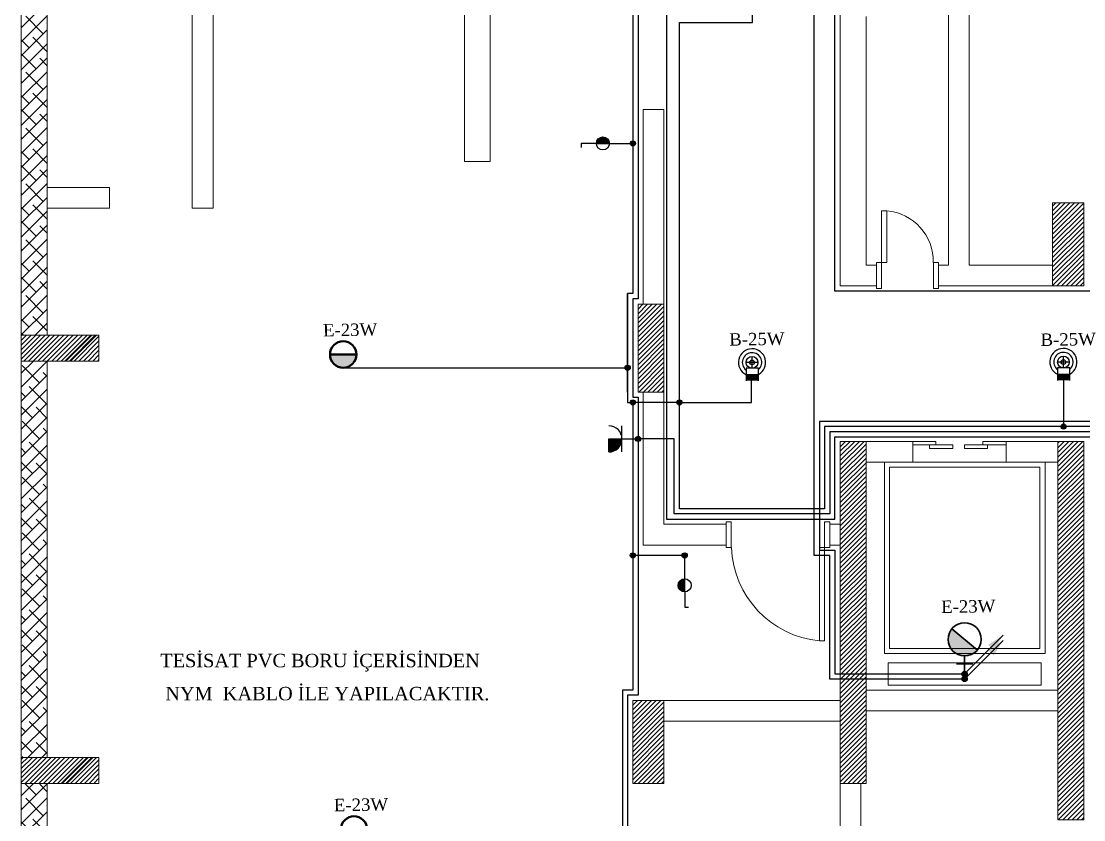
# Model space of a CAD drawing. Header units: millimetres. Extents: x 3395 to 31170, y 2853 to 7104.
# Drawn here: x 7695 to 8720, y 4999 to 5770 of the extents above; entities that cross this region are included whole.
import ezdxf

# ---------------------------------------------------------------- set-up
doc = ezdxf.new("R2010")
doc.units = ezdxf.units.MM
for name, color, linetype in [('AnaHat', 11, 'Continuous'), ('Asansör', 200, 'Continuous'), ('AydınlatmaT.', 1, 'Continuous'), ('Elektrik T.', 4, 'Continuous'), ('H', 3, 'Continuous'), ('HidraforY.', 140, 'Continuous'), ('priz', 4, 'Continuous'), ('S', 2, 'Continuous'), ('YazılarY.', 7, 'Continuous')]:
    doc.layers.add(name, color=color, linetype=linetype)
for name, color, linetype, lineweight in [('deha_elk armatür', 51, 'Continuous', 35), ('Duvar', 7, 'Continuous', 20), ('ELK', 1, 'Continuous', 50), ('elk035', 3, 'Continuous', 30), ('KAPEN', 30, 'Continuous', 13), ('TR', 252, 'Continuous', 5)]:
    doc.layers.add(name, color=color, linetype=linetype, lineweight=lineweight)
doc.styles.add('ALT', font='times.ttf', dxfattribs={"height": 20})

# ---------------------------------------------------------------- blocks, each defined once
blk = doc.blocks.new('LL1-2U')
at = {"layer": 'KAPEN'}
blk.add_lwpolyline([(5, 92.5), (10, 92.5), (10, 2.5), (5, 2.5)], close=True, dxfattribs=at)
for points in [[(0, 0), (0, 2.5), (5, 2.5), (5, -22.5), (0, -22.5), (0, -20)], [(100, 0), (100, 2.5), (95, 2.5), (95, -22.5), (100, -22.5), (100, -20)]]:
    blk.add_lwpolyline(points, dxfattribs=at)
blk.add_arc((0.8, -1.3), 94.2, 2.3093, 84.4176, dxfattribs=at)
blk = doc.blocks.new('C_ARMATUR')
at = {"layer": 'ELK'}
blk.add_hatch(color=256, dxfattribs=at).paths.add_polyline_path([(-9, 9, 0.198912), (-12.8, 0), (12.8, 0, 0.668179)])
blk.add_line((-12.8, 0), (12.8, 0), dxfattribs=at)
blk.add_lwpolyline([(-9, 9, 1), (9, -9, 1)], format="xyb", close=True, dxfattribs=at)
blk = doc.blocks.new('NORA')
for p, q in [((0, 0.2275), (-0.0318, 0.2275)), ((0, 0.105), (0, 0.2275))]:
    blk.add_line(p, q)
blk.add_circle((0, 0.0525), 0.0525)
blk = doc.blocks.new('A')
at = {"layer": 'S', "xscale": 100, "yscale": 100, "zscale": 100, "rotation": 180}
blk.add_blockref('NORA', (0, 0), dxfattribs=at)
blk = doc.blocks.new('B')
at = {"layer": 'elk035'}
blk.add_hatch(color=256, dxfattribs=at).paths.add_polyline_path([(2.5, 0, 1), (-2.5, 0, 1)])
blk.add_circle((0, 0), 2.5, dxfattribs=at)
blk = doc.blocks.new('E-25')
at = {"layer": 'deha_elk armatür', "lineweight": 35}
blk.add_hatch(color=256, dxfattribs=at).paths.add_polyline_path([(-12.3, -10.3, 0.700134), (16, 0, 0.176378), (12.3, 10.3)])
for p, q in [((12.3, 10.3), (-12.3, -10.3)), ((0, -16), (0, -33.3)), ((8, -23.7), (-8, -23.7)), ((0, -23.7), (8, -23.7))]:
    blk.add_line(p, q, dxfattribs=at)
blk.add_circle((0, 0), 16, dxfattribs=at)

msp = doc.modelspace()

# ---------------------------------------------------------------- hatches: boundary and pattern name
at = {"layer": 'Duvar'}
for points in [[(8262.3, 5651.7, 0.414214), (8256, 5658, 0.414214), (8249.7, 5651.7)], [(8334.9, 5231.7, 0.414214), (8328.6, 5225.4, 0.414214), (8334.9, 5219.1)]]:
    msp.add_hatch(color=1, dxfattribs=at).paths.add_polyline_path(points)
at = {"layer": 'priz'}
msp.add_hatch(color=4, dxfattribs=at).paths.add_polyline_path([(8274.4, 5366.7), (8261.8, 5366.7), (8261.8, 5354.1, 0.414214)])
at = {"layer": 'TR'}
h = msp.add_hatch(dxfattribs=at)
h.set_pattern_fill('ANSI38', color=256, scale=3)
h.set_pattern_definition([(45, (14882.293, 21975.831), (-6.735192, 6.735192), []), (135, (14882.293, 21975.831), (-20.2055763, 6.735192), [23.8125, -14.2875])])
h.paths.add_polyline_path([(7694.9, 5849.3), (7694.9, 5466.8), (7719.9, 5466.8), (7719.9, 5849.3)])
h.paths.add_polyline_path([(7694.9, 6214.3), (7694.9, 6194.3), (7694.9, 5874.3), (7719.9, 5874.3), (7719.9, 6194.3), (7719.9, 6214.3)])
h = msp.add_hatch(dxfattribs=at)
h.set_pattern_fill('ANSI38', color=256, scale=3)
h.set_pattern_definition([(45, (14892.293, 21975.831), (-6.735192, 6.735192), []), (135, (14892.293, 21975.831), (-20.2055763, 6.735192), [23.8125, -14.2875])])
h.paths.add_polyline_path([(7719.9, 5344.3), (7719.9, 5364.3), (7719.9, 5441.8), (7694.9, 5441.8), (7694.9, 5059.3), (7719.9, 5059.3)])
h = msp.add_hatch(dxfattribs=at)
h.set_pattern_fill('ANSI38', color=256, scale=3)
h.set_pattern_definition([(45, (14882.293, 21975.831), (-6.735192, 6.735192), []), (135, (14882.293, 21975.831), (-20.2055763, 6.735192), [23.8125, -14.2875])])
h.paths.add_polyline_path([(7694.9, 4694.3), (7719.9, 4694.3), (7719.9, 5034.3), (7694.9, 5034.3)])
at = {"layer": 'YazılarY.'}
for points in [[(8394.2, 5422.8), (8394.2, 5428.8), (8406.2, 5428.8), (8406.2, 5422.8)], [(8694.5, 5423.1), (8694.5, 5429.1), (8706.5, 5429.1), (8706.5, 5423.1)]]:
    msp.add_hatch(color=3, dxfattribs=at).paths.add_polyline_path(points)

# ---------------------------------------------------------------- linework, layer by layer
at = {"layer": 'AnaHat'}
for points in [[(8317.4, 5849.6), (8317.4, 5849.6), (8317.4, 5849.6), (8317.4, 5289.3)], [(8324.9, 5289.3), (8324.9, 5289.3), (8479.9, 5289.3), (8479.9, 5289.3), (8479.9, 5363.6), (8479.9, 5368.6), (8836.8, 5368.6), (8836.8, 5379.3)], [(8317.4, 5289.3), (8324.9, 5289.3)]]:
    msp.add_lwpolyline(points, dxfattribs=at)
at = {"layer": 'Asansör'}
msp.add_lwpolyline([(8605, 5135), (8605, 5135), (8479.9, 5135), (8474.9, 5135), (8474.9, 5254.3), (8474.9, 5254.3), (8464.9, 5254.3), (8459.9, 5254.3), (8459.9, 5984.3), (8459.9, 5984.3), (8459.9, 5984.3), (8459.9, 5984.3), (8459.9, 5984.3), (8459.9, 5984.3), (8459.9, 5984.3), (8459.9, 5984.3), (8459.9, 5984.3)], dxfattribs=at)
at = {"layer": 'AydınlatmaT.'}
for p, q in [((8400.2, 5768.4), (8400.2, 5796)), ((8399.5, 5401.8), (8399.5, 5424.9)), ((8700.4, 5425.2), (8700.4, 5378.6)), ((8329.9, 5401.8), (8399.5, 5401.8)), ((8334.9, 5254.3), (8284.9, 5254.3))]:
    msp.add_line(p, q, dxfattribs=at)
for points in [[(8274.9, 5819.3), (8274.9, 5794.3), (8274.9, 5784.3), (8284.9, 5784.3), (8284.9, 5506.8), (8284.9, 5506.8), (8279.9, 5506.8), (8279.9, 5411.8), (8279.9, 5506.8), (8279.9, 5506.8), (8279.9, 5411.8), (8279.9, 5401.8), (8284.9, 5401.8), (8284.9, 5124.3), (8284.9, 5124.3), (8274.9, 5124.3), (8274.9, 4977.2), (8024, 4977.2), (8015.9, 4977.2)], [(8329.9, 5401.8), (8329.9, 5768.4), (8400.2, 5768.4)], [(8005.5, 5435.3), (8279.9, 5435.3)], [(8816.8, 5404.6), (8816.8, 5419.6), (8816.8, 5424.6), (8801.8, 5424.6), (8791.8, 5424.6), (8791.8, 5383.6), (8791.8, 5383.6), (8469.9, 5383.6), (8464.9, 5383.6), (8464.9, 5264.3), (8464.9, 5259.3), (8479.9, 5259.3), (8479.9, 5259.3), (8479.9, 5140), (8531.1, 5140), (8605, 5140), (8605, 5140), (8605, 5140)], [(8811.8, 5404.6), (8811.8, 5414.6), (8801.8, 5414.6), (8796.8, 5414.6), (8796.8, 5378.6), (8796.8, 5378.6), (8474.9, 5378.6), (8469.9, 5378.6), (8469.9, 5299.3), (8469.9, 5299.3), (8329.9, 5299.3), (8329.9, 5299.3), (8329.9, 5401.8), (8284.9, 5401.8)]]:
    msp.add_lwpolyline(points, dxfattribs=at)
at = {"layer": 'Duvar', "ltscale": 2}
for p, q in [((7879.9, 5589.3), (7879.9, 5874.3)), ((7694.9, 5849.3), (7694.9, 5466.8)), ((7719.9, 5849.3), (7719.9, 5466.8)), ((7859.9, 5849.3), (7859.9, 5589.3)), ((8484.9, 5776.7), (8484.9, 5514.3)), ((8509.9, 5534.3), (8509.9, 5774.3)), ((8294.9, 5684.3), (8294.9, 5496.8)), ((8294.9, 5684.3), (8314.9, 5684.3)), ((8314.9, 5684.3), (8314.9, 5496.8)), ((7719.9, 5609.3), (7779.9, 5609.3)), ((7779.9, 5609.3), (7779.9, 5589.3)), ((7719.9, 5589.3), (7779.9, 5589.3)), ((7859.9, 5589.3), (7879.9, 5589.3)), ((8509.9, 5534.3), (8519.9, 5534.3)), ((8519.9, 5514.3), (8519.9, 5534.3)), ((8579.9, 5534.3), (8589.4, 5534.3)), ((8579.9, 5534.3), (8579.9, 5514.3)), ((8609.4, 5534.3), (8689.9, 5534.3)), ((8484.9, 5514.3), (8519.9, 5514.3)), ((8579.9, 5514.3), (8694.9, 5514.3)), ((7694.9, 5441.8), (7694.9, 5059.3)), ((7719.9, 5441.8), (7719.9, 5059.3)), ((8294.9, 5411.8), (8294.9, 5264.3)), ((8314.9, 5411.8), (8314.9, 5284.3)), ((8509.9, 5364.3), (8554.9, 5364.3)), ((8644.9, 5364.3), (8694.9, 5364.3)), ((8509.9, 5344.3), (8554.9, 5344.3)), ((8644.9, 5344.3), (8694.9, 5344.3)), ((8374.9, 5284.3), (8314.9, 5284.3)), ((8374.9, 5264.3), (8374.9, 5284.3)), ((8484.9, 5284.3), (8474.9, 5284.3)), ((8474.9, 5264.3), (8474.9, 5284.3)), ((8374.9, 5264.3), (8294.9, 5264.3)), ((8484.9, 5264.3), (8474.9, 5264.3)), ((7694.9, 4694.3), (7694.9, 5034.3)), ((7719.9, 4694.3), (7719.9, 5034.3))]:
    msp.add_line(p, q, dxfattribs=at)
at = {"layer": 'Duvar'}
for p, q in [((8589.4, 5784.2), (8589.4, 5534.3)), ((8609.4, 5784.2), (8609.4, 5534.3)), ((8689.9, 5594.3), (8719.9, 5594.3)), ((8689.9, 5594.3), (8689.9, 5514.3)), ((8719.9, 5594.3), (8719.9, 5514.3)), ((8689.9, 5514.3), (8719.9, 5514.3)), ((8289.9, 5496.8), (8314.9, 5496.8)), ((8289.9, 5496.8), (8289.9, 5411.8)), ((8314.9, 5496.8), (8314.9, 5411.8)), ((7694.9, 5466.8), (7769.9, 5466.8)), ((7694.9, 5466.8), (7694.9, 5441.8)), ((7769.9, 5466.8), (7769.9, 5441.8)), ((7694.9, 5441.8), (7769.9, 5441.8)), ((8289.9, 5411.8), (8314.9, 5411.8)), ((8484.9, 5364.3), (8509.9, 5364.3)), ((8484.9, 5364.3), (8484.9, 5034.3)), ((8509.9, 5364.3), (8509.9, 5034.3)), ((8554.9, 5344.3), (8554.9, 5364.3)), ((8644.9, 5344.3), (8644.9, 5364.3)), ((8694.9, 5364.3), (8719.9, 5364.3)), ((8694.9, 5364.3), (8694.9, 4999.3)), ((8719.9, 5364.3), (8719.9, 4999.3)), ((8694.9, 5124.4), (8509.9, 5124.4)), ((8284.9, 5114.3), (8314.9, 5114.3)), ((8284.9, 5114.3), (8284.9, 5034.3)), ((8314.9, 5114.3), (8484.9, 5114.3)), ((8314.9, 5114.3), (8314.9, 5034.3)), ((8314.9, 5094.3), (8484.9, 5094.3)), ((8694.9, 5104.4), (8509.9, 5104.4)), ((7694.9, 5059.3), (7769.9, 5059.3)), ((7694.9, 5059.3), (7694.9, 5034.3)), ((7769.9, 5059.3), (7769.9, 5034.3)), ((7694.9, 5034.3), (7769.9, 5034.3)), ((8284.9, 5034.3), (8314.9, 5034.3)), ((8484.9, 5034.3), (8484.9, 4869.3)), ((8484.9, 5034.3), (8509.9, 5034.3)), ((8504.9, 5034.3), (8504.9, 4834.3)), ((8694.9, 4999.3), (8719.9, 4999.3))]:
    msp.add_line(p, q, dxfattribs=at)
at = {"layer": 'Duvar', "ltscale": 2}
msp.add_lwpolyline([(8284.9, 5794.3), (8147.4, 5794.3), (8147.4, 5634.3), (8122.4, 5634.3), (8122.4, 5819.3), (8284.9, 5819.3)], dxfattribs=at)
at = {"layer": 'Duvar'}
for points in [[(8524.9, 5586.8), (8529.9, 5586.8), (8529.9, 5536.8), (8524.9, 5536.8)], [(8577.2, 5360.8), (8577.2, 5364.3), (8554.9, 5364.3), (8554.9, 5360.8)], [(8593.5, 5357.3), (8593.5, 5360.8), (8571.2, 5360.8), (8571.2, 5357.3)], [(8604.9, 5357.3), (8604.9, 5360.8), (8627.2, 5360.8), (8627.2, 5357.3)], [(8622.6, 5360.8), (8622.6, 5364.3), (8644.9, 5364.3), (8644.9, 5360.8)], [(8527.6, 5159.5), (8682.6, 5159.5), (8682.6, 5344.3), (8527.6, 5344.3)], [(8532.6, 5164.5), (8677.6, 5164.5), (8677.6, 5339.3), (8532.6, 5339.3)], [(8531.1, 5129.2), (8678.8, 5129.2), (8678.8, 5150.8), (8531.1, 5150.8)]]:
    msp.add_lwpolyline(points, close=True, dxfattribs=at)
for points in [[(8519.9, 5534.3), (8519.9, 5536.8), (8524.9, 5536.8), (8524.9, 5511.8), (8519.9, 5511.8), (8519.9, 5514.3)], [(8579.9, 5534.3), (8579.9, 5536.8), (8574.9, 5536.8), (8574.9, 5511.8), (8579.9, 5511.8), (8579.9, 5514.3)]]:
    msp.add_lwpolyline(points, dxfattribs=at)
msp.add_arc((8525.8, 5537.9), 49, 358.6952, 85.2793, dxfattribs=at)
at = {"layer": 'Elektrik T.', "color": 3}
for p, q in [((8394.2, 5428.8), (8406.2, 5428.8)), ((8694.5, 5429.1), (8706.5, 5429.1))]:
    msp.add_line(p, q, dxfattribs=at)
at = {"layer": 'Elektrik T.'}
for points in [[(8289.9, 5992.2), (8289.9, 5879.3), (8279.9, 5879.3), (8279.9, 5794.3), (8279.9, 5789.3), (8289.9, 5789.3), (8289.9, 5501.8), (8284.9, 5501.8)], [(8284.9, 5501.8), (8284.9, 5406.8), (8284.9, 5406.8), (8289.9, 5406.8), (8289.9, 5124.3), (8289.9, 5119.3), (8279.9, 5119.3), (8279.9, 4874.3), (8279.9, 4874.3), (8129.9, 4874.3), (8124.9, 4874.3), (8124.9, 4787.6)], [(8806.8, 5409.6), (8801.8, 5409.6), (8801.8, 5384.3), (8801.8, 5379.3), (8801.8, 5379.3), (8801.8, 5373.6), (8801.8, 5373.6), (8479.9, 5373.6), (8474.9, 5373.6), (8474.9, 5294.3), (8474.9, 5294.3), (8324.9, 5294.3), (8324.9, 5294.3), (8324.9, 5366.7), (8289.9, 5366.7)]]:
    msp.add_lwpolyline(points, dxfattribs=at)
at = {"layer": 'H', "linetype": 'Continuous'}
for p, q in [((8249.7, 5651.7), (8284.9, 5651.7)), ((8334.9, 5219.1), (8334.9, 5254.3))]:
    msp.add_line(p, q, dxfattribs=at)
at = {"layer": 'HidraforY.'}
msp.add_lwpolyline([(9291, 5132.6), (9269.9, 5132.6), (9269.9, 5132.6), (9269.9, 5399.3), (9269.9, 5404.3), (9418.2, 5404.3), (9423.2, 5404.3), (9423.2, 5509.3), (9423.2, 5509.3), (8484.9, 5509.3), (8479.9, 5509.3), (8479.9, 6014.3), (8479.9, 6019.3), (8579.4, 6019.3), (8579.4, 6019.3), (8579.4, 6174.3), (8579.4, 6174.3), (8569.8, 6174.3), (8569.8, 6174.3), (8569.8, 6145.2), (8569.8, 6140.2), (8569.8, 6135.2), (8389.8, 6135.2), (8389.8, 6150.3)], dxfattribs=at)
at = {"layer": 'priz', "color": 4}
for p, q in [((8274.4, 5354.2), (8274.4, 5379.3)), ((8261.8, 5366.7), (8289.9, 5366.7)), ((8261.8, 5354.1), (8261.8, 5366.7))]:
    msp.add_line(p, q, dxfattribs=at)
for start, end in [(0, 90), (270, 0)]:
    msp.add_arc((8261.8, 5366.7), 12.6, start, end, dxfattribs=at)
at = {"layer": 'TR', "ltscale": 2}
for p, q in [((8689.9, 5591.1), (8693.1, 5594.3)), ((8689.9, 5586.6), (8697.6, 5594.3)), ((8689.9, 5582.1), (8702.1, 5594.3)), ((8689.9, 5577.6), (8706.6, 5594.3)), ((8689.9, 5573.1), (8711, 5594.3)), ((8689.9, 5568.6), (8715.5, 5594.3)), ((8689.9, 5564.1), (8719.9, 5594.1)), ((8689.9, 5559.7), (8719.9, 5589.7)), ((8689.9, 5555.2), (8719.9, 5585.2)), ((8689.9, 5550.7), (8719.9, 5580.7)), ((8689.9, 5546.2), (8719.9, 5576.2)), ((8689.9, 5541.7), (8719.9, 5571.7)), ((8689.9, 5537.2), (8719.9, 5567.2)), ((8689.9, 5532.7), (8719.9, 5562.7)), ((8689.9, 5528.2), (8719.9, 5558.2)), ((8689.9, 5523.7), (8719.9, 5553.7)), ((8689.9, 5519.2), (8719.9, 5549.2)), ((8689.9, 5514.8), (8719.9, 5544.8)), ((8693.9, 5514.3), (8719.9, 5540.3)), ((8698.4, 5514.3), (8719.9, 5535.8)), ((8702.9, 5514.3), (8719.9, 5531.3)), ((8707.4, 5514.3), (8719.9, 5526.8)), ((8711.9, 5514.3), (8719.9, 5522.3)), ((8716.4, 5514.3), (8719.9, 5517.8)), ((8289.9, 5496.4), (8290.3, 5496.8)), ((8289.9, 5491.9), (8294.7, 5496.8)), ((8289.9, 5487.4), (8299.2, 5496.8)), ((8289.9, 5482.9), (8303.7, 5496.8)), ((8289.9, 5478.5), (8308.2, 5496.8)), ((8289.9, 5474), (8312.7, 5496.8)), ((8289.9, 5469.5), (8314.9, 5494.5)), ((8289.9, 5465), (8314.9, 5490)), ((8289.9, 5460.5), (8314.9, 5485.5)), ((8289.9, 5456), (8314.9, 5481)), ((8289.9, 5451.5), (8314.9, 5476.5)), ((7694.9, 5466.1), (7695.5, 5466.8)), ((7694.9, 5461.7), (7700, 5466.8)), ((7694.9, 5457.2), (7704.5, 5466.8)), ((7694.9, 5452.7), (7709, 5466.8)), ((7694.9, 5448.2), (7713.5, 5466.8)), ((7694.9, 5443.7), (7718, 5466.8)), ((7697.5, 5441.8), (7722.5, 5466.8)), ((7701.9, 5441.8), (7726.9, 5466.8)), ((7706.4, 5441.8), (7731.4, 5466.8)), ((7710.9, 5441.8), (7735.9, 5466.8)), ((7715.4, 5441.8), (7740.4, 5466.8)), ((7719.9, 5441.8), (7744.9, 5466.8)), ((7724.4, 5441.8), (7749.4, 5466.8)), ((7728.9, 5441.8), (7753.9, 5466.8)), ((7733.4, 5441.8), (7758.4, 5466.8)), ((7736.9, 5441.8), (7761.9, 5466.8)), ((7737.9, 5441.8), (7762.9, 5466.8)), ((7741.3, 5441.8), (7766.3, 5466.8)), ((7742.4, 5441.8), (7767.4, 5466.8)), ((7745.8, 5441.8), (7769.9, 5465.8)), ((8289.9, 5447), (8314.9, 5472)), ((8289.9, 5442.5), (8314.9, 5467.5)), ((7750.3, 5441.8), (7769.9, 5461.3)), ((7754.8, 5441.8), (7769.9, 5456.9)), ((8289.9, 5438), (8314.9, 5463)), ((8289.9, 5433.6), (8314.9, 5458.6)), ((8289.9, 5429.1), (8314.9, 5454.1)), ((7759.3, 5441.8), (7769.9, 5452.4)), ((7763.8, 5441.8), (7769.9, 5447.9)), ((7768.3, 5441.8), (7769.9, 5443.4)), ((8289.9, 5424.6), (8314.9, 5449.6)), ((8289.9, 5420.1), (8314.9, 5445.1)), ((8289.9, 5415.6), (8314.9, 5440.6)), ((8290.6, 5411.8), (8314.9, 5436.1)), ((8295.1, 5411.8), (8314.9, 5431.6)), ((8299.5, 5411.8), (8314.9, 5427.1)), ((8304, 5411.8), (8314.9, 5422.6)), ((8308.5, 5411.8), (8314.9, 5418.1)), ((8313, 5411.8), (8314.9, 5413.7)), ((8484.9, 5363.6), (8485.5, 5364.3)), ((8484.9, 5359.1), (8490, 5364.3)), ((8484.9, 5354.7), (8494.5, 5364.3)), ((8484.9, 5350.2), (8499, 5364.3)), ((8484.9, 5345.7), (8503.5, 5364.3)), ((8484.9, 5341.2), (8508, 5364.3)), ((8484.9, 5336.7), (8509.9, 5361.7)), ((8694.9, 5362.6), (8696.6, 5364.3)), ((8694.9, 5358.1), (8701.1, 5364.3)), ((8694.9, 5353.6), (8705.6, 5364.3)), ((8694.9, 5349.1), (8710, 5364.3)), ((8694.9, 5344.6), (8714.5, 5364.3)), ((8694.9, 5340.1), (8719, 5364.3)), ((8484.9, 5332.2), (8509.9, 5357.2)), ((8484.9, 5327.7), (8509.9, 5352.7)), ((8694.9, 5335.7), (8719.9, 5360.7)), ((8694.9, 5331.2), (8719.9, 5356.2)), ((8694.9, 5326.7), (8719.9, 5351.7)), ((8484.9, 5323.2), (8509.9, 5348.2)), ((8484.9, 5318.7), (8509.9, 5343.7)), ((8694.9, 5322.2), (8719.9, 5347.2)), ((8694.9, 5317.7), (8719.9, 5342.7)), ((8484.9, 5314.2), (8509.9, 5339.2)), ((8484.9, 5309.8), (8509.9, 5334.8)), ((8484.9, 5305.3), (8509.9, 5330.3)), ((8694.9, 5313.2), (8719.9, 5338.2)), ((8694.9, 5308.7), (8719.9, 5333.7)), ((8484.9, 5300.8), (8509.9, 5325.8)), ((8484.9, 5296.3), (8509.9, 5321.3)), ((8694.9, 5304.2), (8719.9, 5329.2)), ((8694.9, 5299.7), (8719.9, 5324.7)), ((8694.9, 5295.2), (8719.9, 5320.2)), ((8484.9, 5291.8), (8509.9, 5316.8)), ((8484.9, 5287.3), (8509.9, 5312.3)), ((8694.9, 5290.8), (8719.9, 5315.8)), ((8694.9, 5286.3), (8719.9, 5311.3)), ((8484.9, 5282.8), (8509.9, 5307.8)), ((8484.9, 5278.3), (8509.9, 5303.3)), ((8694.9, 5281.8), (8719.9, 5306.8)), ((8694.9, 5277.3), (8719.9, 5302.3)), ((8484.9, 5273.8), (8509.9, 5298.8)), ((8484.9, 5269.3), (8509.9, 5294.3)), ((8484.9, 5264.8), (8509.9, 5289.8)), ((8694.9, 5272.8), (8719.9, 5297.8)), ((8694.9, 5268.3), (8719.9, 5293.3)), ((8484.9, 5260.4), (8509.9, 5285.4)), ((8484.9, 5255.9), (8509.9, 5280.9)), ((8694.9, 5263.8), (8719.9, 5288.8)), ((8694.9, 5259.3), (8719.9, 5284.3)), ((8694.9, 5254.8), (8719.9, 5279.8)), ((8484.9, 5251.4), (8509.9, 5276.4)), ((8484.9, 5246.9), (8509.9, 5271.9)), ((8694.9, 5250.3), (8719.9, 5275.3)), ((8694.9, 5245.9), (8719.9, 5270.9)), ((8484.9, 5242.4), (8509.9, 5267.4)), ((8484.9, 5237.9), (8509.9, 5262.9)), ((8484.9, 5233.4), (8509.9, 5258.4)), ((8694.9, 5241.4), (8719.9, 5266.4)), ((8694.9, 5236.9), (8719.9, 5261.9)), ((8484.9, 5228.9), (8509.9, 5253.9)), ((8484.9, 5224.4), (8509.9, 5249.4)), ((8694.9, 5232.4), (8719.9, 5257.4)), ((8694.9, 5227.9), (8719.9, 5252.9)), ((8694.9, 5223.4), (8719.9, 5248.4)), ((8484.9, 5219.9), (8509.9, 5244.9)), ((8484.9, 5215.5), (8509.9, 5240.5)), ((8694.9, 5218.9), (8719.9, 5243.9)), ((8694.9, 5214.4), (8719.9, 5239.4)), ((8484.9, 5211), (8509.9, 5236)), ((8484.9, 5206.5), (8509.9, 5231.5)), ((8694.9, 5209.9), (8719.9, 5234.9)), ((8694.9, 5205.4), (8719.9, 5230.4)), ((8484.9, 5202), (8509.9, 5227)), ((8484.9, 5197.5), (8509.9, 5222.5)), ((8484.9, 5193), (8509.9, 5218)), ((8694.9, 5201), (8719.9, 5226)), ((8694.9, 5196.5), (8719.9, 5221.5)), ((8484.9, 5188.5), (8509.9, 5213.5)), ((8484.9, 5184), (8509.9, 5209)), ((8694.9, 5192), (8719.9, 5217)), ((8694.9, 5187.5), (8719.9, 5212.5)), ((8694.9, 5183), (8719.9, 5208)), ((8484.9, 5179.5), (8509.9, 5204.5)), ((8484.9, 5175), (8509.9, 5200)), ((8694.9, 5178.5), (8719.9, 5203.5)), ((8694.9, 5174), (8719.9, 5199)), ((8484.9, 5170.6), (8509.9, 5195.6)), ((8484.9, 5166.1), (8509.9, 5191.1)), ((8484.9, 5161.6), (8509.9, 5186.6)), ((8694.9, 5169.5), (8719.9, 5194.5)), ((8694.9, 5165), (8719.9, 5190)), ((8484.9, 5157.1), (8509.9, 5182.1)), ((8484.9, 5152.6), (8509.9, 5177.6)), ((8694.9, 5160.5), (8719.9, 5185.5)), ((8694.9, 5156.1), (8719.9, 5181.1)), ((8694.9, 5151.6), (8719.9, 5176.6)), ((8484.9, 5148.1), (8509.9, 5173.1)), ((8484.9, 5143.6), (8509.9, 5168.6)), ((8694.9, 5147.1), (8719.9, 5172.1)), ((8694.9, 5142.6), (8719.9, 5167.6)), ((8484.9, 5139.1), (8509.9, 5164.1)), ((8484.9, 5134.6), (8509.9, 5159.6)), ((8694.9, 5138.1), (8719.9, 5163.1)), ((8694.9, 5133.6), (8719.9, 5158.6)), ((8484.9, 5130.1), (8509.9, 5155.1)), ((8484.9, 5125.7), (8509.9, 5150.7)), ((8484.9, 5121.2), (8509.9, 5146.2)), ((8694.9, 5129.1), (8719.9, 5154.1)), ((8694.9, 5124.6), (8719.9, 5149.6)), ((8484.9, 5116.7), (8509.9, 5141.7)), ((8484.9, 5112.2), (8509.9, 5137.2)), ((8694.9, 5120.1), (8719.9, 5145.1)), ((8694.9, 5115.6), (8719.9, 5140.6)), ((8694.9, 5111.1), (8719.9, 5136.1)), ((8484.9, 5107.7), (8509.9, 5132.7)), ((8484.9, 5103.2), (8509.9, 5128.2)), ((8694.9, 5106.7), (8719.9, 5131.7)), ((8694.9, 5102.2), (8719.9, 5127.2)), ((8484.9, 5098.7), (8509.9, 5123.7)), ((8484.9, 5094.2), (8509.9, 5119.2)), ((8694.9, 5097.7), (8719.9, 5122.7)), ((8694.9, 5093.2), (8719.9, 5118.2)), ((8284.9, 5114.2), (8284.9, 5114.3)), ((8284.9, 5109.8), (8289.4, 5114.3)), ((8284.9, 5105.3), (8293.9, 5114.3)), ((8284.9, 5100.8), (8298.4, 5114.3)), ((8284.9, 5096.3), (8302.9, 5114.3)), ((8284.9, 5091.8), (8307.4, 5114.3)), ((8284.9, 5087.3), (8311.9, 5114.3)), ((8284.9, 5082.8), (8314.9, 5112.8)), ((8284.9, 5078.3), (8314.9, 5108.3)), ((8484.9, 5089.7), (8509.9, 5114.7)), ((8484.9, 5085.2), (8509.9, 5110.2)), ((8484.9, 5080.8), (8509.9, 5105.8)), ((8694.9, 5088.7), (8719.9, 5113.7)), ((8694.9, 5084.2), (8719.9, 5109.2)), ((8694.9, 5079.7), (8719.9, 5104.7)), ((8284.9, 5073.8), (8314.9, 5103.8)), ((8284.9, 5069.3), (8314.9, 5099.3)), ((8284.9, 5064.9), (8314.9, 5094.9)), ((8484.9, 5076.3), (8509.9, 5101.3)), ((8484.9, 5071.8), (8509.9, 5096.8)), ((8694.9, 5075.2), (8719.9, 5100.2)), ((8694.9, 5070.7), (8719.9, 5095.7)), ((8284.9, 5060.4), (8314.9, 5090.4)), ((8284.9, 5055.9), (8314.9, 5085.9)), ((8484.9, 5067.3), (8509.9, 5092.3)), ((8484.9, 5062.8), (8509.9, 5087.8)), ((8694.9, 5066.2), (8719.9, 5091.2)), ((8694.9, 5061.8), (8719.9, 5086.8)), ((8284.9, 5051.4), (8314.9, 5081.4)), ((8284.9, 5046.9), (8314.9, 5076.9)), ((8484.9, 5058.3), (8509.9, 5083.3)), ((8484.9, 5053.8), (8509.9, 5078.8)), ((8484.9, 5049.3), (8509.9, 5074.3)), ((8694.9, 5057.3), (8719.9, 5082.3)), ((8694.9, 5052.8), (8719.9, 5077.8)), ((8284.9, 5042.4), (8314.9, 5072.4)), ((8284.9, 5037.9), (8314.9, 5067.9)), ((8484.9, 5044.8), (8509.9, 5069.8)), ((8484.9, 5040.3), (8509.9, 5065.3)), ((8694.9, 5048.3), (8719.9, 5073.3)), ((8694.9, 5043.8), (8719.9, 5068.8)), ((8694.9, 5039.3), (8719.9, 5064.3)), ((7694.9, 5057.5), (7696.6, 5059.3)), ((7694.9, 5053.1), (7701.1, 5059.3)), ((7694.9, 5048.6), (7705.6, 5059.3)), ((7694.9, 5044.1), (7710.1, 5059.3)), ((7694.9, 5039.6), (7714.6, 5059.3)), ((7694.9, 5035.1), (7719.1, 5059.3)), ((7698.6, 5034.3), (7723.6, 5059.3)), ((7703.1, 5034.3), (7728.1, 5059.3)), ((7707.5, 5034.3), (7732.5, 5059.3)), ((7712, 5034.3), (7737, 5059.3)), ((7716.5, 5034.3), (7741.5, 5059.3)), ((7721, 5034.3), (7746, 5059.3)), ((7725.5, 5034.3), (7750.5, 5059.3)), ((7730, 5034.3), (7755, 5059.3)), ((7733.5, 5034.3), (7758.5, 5059.3)), ((7734.5, 5034.3), (7759.5, 5059.3)), ((7738, 5034.3), (7763, 5059.3)), ((7739, 5034.3), (7764, 5059.3)), ((7742.4, 5034.3), (7767.4, 5059.3)), ((7746.9, 5034.3), (7769.9, 5057.2)), ((8285.7, 5034.3), (8314.9, 5063.4)), ((8290.2, 5034.3), (8314.9, 5058.9)), ((8294.7, 5034.3), (8314.9, 5054.4)), ((8484.9, 5035.9), (8509.9, 5060.9)), ((8487.8, 5034.3), (8509.9, 5056.4)), ((8694.9, 5034.8), (8719.9, 5059.8)), ((8694.9, 5030.3), (8719.9, 5055.3)), ((7751.4, 5034.3), (7769.9, 5052.7)), ((7755.9, 5034.3), (7769.9, 5048.3)), ((7760.4, 5034.3), (7769.9, 5043.8)), ((8299.2, 5034.3), (8314.9, 5049.9)), ((8303.7, 5034.3), (8314.9, 5045.5)), ((8492.3, 5034.3), (8509.9, 5051.9)), ((8496.8, 5034.3), (8509.9, 5047.4)), ((8694.9, 5025.8), (8719.9, 5050.8)), ((8694.9, 5021.3), (8719.9, 5046.3)), ((7764.9, 5034.3), (7769.9, 5039.3)), ((7769.4, 5034.3), (7769.9, 5034.8)), ((8308.2, 5034.3), (8314.9, 5041)), ((8312.7, 5034.3), (8314.9, 5036.5)), ((8501.3, 5034.3), (8509.9, 5042.9)), ((8505.8, 5034.3), (8509.9, 5038.4)), ((8694.9, 5016.9), (8719.9, 5041.9)), ((8694.9, 5012.4), (8719.9, 5037.4)), ((8694.9, 5007.9), (8719.9, 5032.9)), ((8694.9, 5003.4), (8719.9, 5028.4)), ((8695.3, 4999.3), (8719.9, 5023.9)), ((8699.8, 4999.3), (8719.9, 5019.4)), ((8704.3, 4999.3), (8719.9, 5014.9)), ((8708.7, 4999.3), (8719.9, 5010.4)), ((8713.2, 4999.3), (8719.9, 5005.9)), ((8717.7, 4999.3), (8719.9, 5001.4))]:
    msp.add_line(p, q, dxfattribs=at)
at = {"layer": 'YazılarY.', "color": 3}
for p, q in [((8399.9, 5434.8), (8399.9, 5446.2)), ((8700.3, 5435.1), (8700.3, 5446.5)), ((8405.6, 5440.5), (8394.2, 5440.5)), ((8406.2, 5434.8), (8394.2, 5434.8)), ((8394.2, 5434.8), (8394.2, 5422.8)), ((8406.2, 5422.8), (8406.2, 5434.8)), ((8706.5, 5435.1), (8694.5, 5435.1)), ((8694.5, 5435.1), (8694.5, 5423.1)), ((8706, 5440.8), (8694.6, 5440.8)), ((8706.5, 5423.1), (8706.5, 5435.1))]:
    msp.add_line(p, q, dxfattribs=at)
at = {"layer": 'YazılarY.'}
for p, q in [((8605, 5140), (8642.1, 5177.3)), ((8605, 5135), (8642.1, 5172.3))]:
    msp.add_line(p, q, dxfattribs=at)
at = {"layer": 'YazılarY.', "color": 3}
for centre, radius in [((8399.9, 5440.5), 5.68), ((8700.3, 5440.8), 5.68), ((8700.3, 5440.8), 2.25), ((8399.9, 5440.5), 2.25)]:
    msp.add_circle(centre, radius, dxfattribs=at)
for centre, radius, start, end in [((8399.9, 5440.5), 13.1, 298.0988, 243.3948), ((8700.3, 5440.8), 13.1, 298.0988, 243.3948), ((8399.9, 5440.5), 9.37, 311.9557, 232.2287), ((8700.3, 5440.8), 9.37, 311.9557, 232.2287)]:
    msp.add_arc(centre, radius, start, end, dxfattribs=at)
at = {"layer": 'YazılarY.'}
for points in [[(8627.5, 5168), (8633, 5162.6), (8642.1, 5177.3)], [(8627.5, 5163), (8633, 5157.6), (8642.1, 5172.3)]]:
    msp.add_solid(points, dxfattribs=at)

# ---------------------------------------------------------------- block references
at = {"layer": 'AydınlatmaT.', "rotation": 180}
for p in [(8005.5, 5448.1), (8015.9, 4990)]:
    msp.add_blockref('C_ARMATUR', p, dxfattribs=at)
at = {"layer": 'deha_elk armatür', "ltscale": 20, "xscale": -1}
msp.add_blockref('E-25', (8605, 5173.3), dxfattribs=at)
msp.add_blockref('E-25', (8605, 5173.3), dxfattribs=at)
at = {"layer": 'Duvar'}
for name, p, rotation in [('B', (8284.9, 5651.7), 109.6047395526662), ('B', (8279.9, 5435.3), 109.6047395526662), ('B', (8284.9, 5401.8), 109.6047395526662), ('B', (8329.9, 5401.8), 109.6047395526662), ('B', (8700.4, 5378.6), 109.6047395526662), ('B', (8289.9, 5366.7), 109.6047395526662), ('LL1-2U', (8474.9, 5264.3), 179.9999999999999), ('B', (8284.9, 5254.3), 109.6047395526662), ('B', (8334.9, 5254.3), 109.6047395526662), ('B', (8605, 5140), 109.6047395526662), ('B', (8605, 5135), 109.6047395526662)]:
    msp.add_blockref(name, p, dxfattribs=dict(at, rotation=rotation))
at = {"layer": 'H', "linetype": 'Continuous', "xscale": 1.19999999999709, "yscale": 1.19999999999709, "zscale": 1.19999999999709, "rotation": 269.9999999999999}
msp.add_blockref('A', (8262.3, 5651.7), dxfattribs=at)
at = {"layer": 'H', "linetype": 'Continuous', "xscale": 1.19999999999709, "yscale": 1.19999999999709, "zscale": 1.19999999999709}
msp.add_blockref('A', (8334.9, 5231.7), dxfattribs=at)
at = {"layer": 'YazılarY.', "color": 40, "ltscale": 20, "true_color": 0xf8d731, "xscale": -1}
msp.add_blockref('E-25', (8605, 5173.3), dxfattribs=at)

# ---------------------------------------------------------------- texts
at = {"layer": 'YazılarY.', "color": 3, "style": 'ALT'}
for s, height, rotation, p in [('E-23W', 12, 0.8945, (7986.1, 5465.5)), ('B-25W', 12, 0.8945, (8378, 5456.6)), ('B-25W', 12, 0.8945, (8678.3, 5456.3)), ('E-23W', 12, 0.8945, (8582.4, 5198.7)), ('TESİSAT PVC BORU İÇERİSİNDEN ', 12.96, 360, (7829, 5146.4)), (' NYM  KABLO İLE YAPILACAKTIR.', 12.96, 360, (7829, 5114.5)), ('E-23W', 12, 0.8945, (7996.6, 5007.4))]:
    msp.add_text(s, height=height, rotation=rotation, dxfattribs=at).set_placement(p)

doc.saveas('drawing.dxf')
